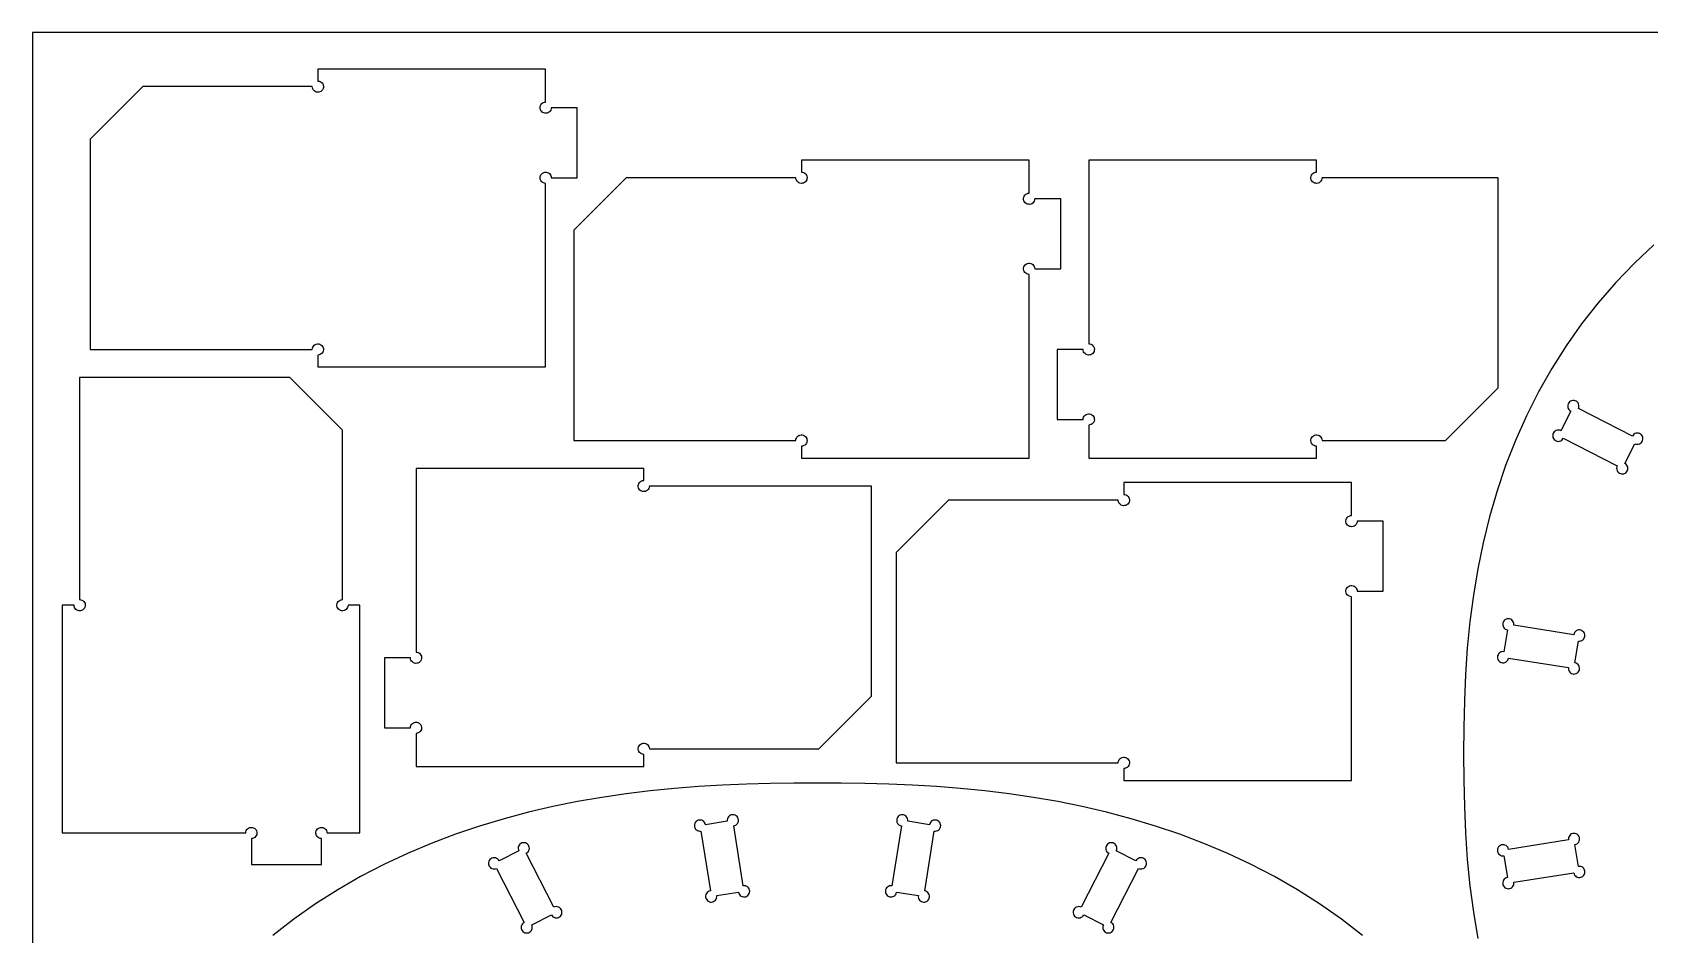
# Model space of a CAD drawing. Extents: x 0 to 2440, y -2940 to 1220.
# Drawn here: x 0 to 923, y -765 to -250 of the extents above; entities that cross this region are included whole.
import ezdxf

# ---------------------------------------------------------------- set-up
doc = ezdxf.new("R2010")
doc.units = 0
doc.layers.add('CUT', color=1, linetype='Continuous')
doc.layers.add('REFERENCE-SHEET', color=8, linetype='Continuous')

msp = doc.modelspace()

# ---------------------------------------------------------------- linework, layer by layer
at = {"layer": 'CUT'}
for points in [[(293, -441), (293, -336.2), (292.32, -336.13), (291.67, -335.91), (291.08, -335.56), (290.58, -335.1), (290.19, -334.53), (289.93, -333.9), (289.81, -333.23), (289.83, -332.54), (290, -331.88), (290.31, -331.27), (290.74, -330.74), (291.27, -330.31), (291.88, -330), (292.54, -329.83), (293.23, -329.81), (293.9, -329.93), (294.53, -330.19), (295.1, -330.58), (295.56, -331.08), (295.91, -331.67), (296.13, -332.32), (296.2, -333), (311, -333), (311, -293), (296.2, -293), (296.13, -293.68), (295.91, -294.33), (295.56, -294.92), (295.1, -295.42), (294.53, -295.81), (293.9, -296.07), (293.23, -296.19), (292.54, -296.17), (291.88, -296), (291.27, -295.69), (290.74, -295.26), (290.31, -294.73), (290, -294.12), (289.83, -293.46), (289.81, -292.77), (289.93, -292.1), (290.19, -291.47), (290.58, -290.9), (291.08, -290.44), (291.67, -290.09), (292.32, -289.87), (293, -289.8), (293, -271), (163, -271), (163, -277.8), (163.68, -277.87), (164.33, -278.09), (164.92, -278.44), (165.42, -278.9), (165.81, -279.47), (166.07, -280.1), (166.19, -280.77), (166.17, -281.46), (166, -282.12), (165.69, -282.73), (165.26, -283.26), (164.73, -283.69), (164.12, -284), (163.46, -284.17), (162.77, -284.19), (162.1, -284.07), (161.47, -283.81), (160.9, -283.42), (160.44, -282.92), (160.09, -282.33), (159.87, -281.68), (159.8, -281), (63, -281), (33, -311), (33, -431), (159.8, -431), (159.87, -430.32), (160.09, -429.67), (160.44, -429.08), (160.9, -428.58), (161.47, -428.19), (162.1, -427.93), (162.77, -427.81), (163.46, -427.83), (164.12, -428), (164.73, -428.31), (165.26, -428.74), (165.69, -429.27), (166, -429.88), (166.17, -430.54), (166.19, -431.23), (166.07, -431.9), (165.81, -432.53), (165.42, -433.1), (164.92, -433.56), (164.33, -433.91), (163.68, -434.13), (163, -434.2), (163, -441)], [(569, -493), (569, -388.2), (568.32, -388.13), (567.67, -387.91), (567.08, -387.56), (566.58, -387.1), (566.19, -386.53), (565.93, -385.9), (565.81, -385.23), (565.83, -384.54), (566, -383.88), (566.31, -383.27), (566.74, -382.74), (567.27, -382.31), (567.88, -382), (568.54, -381.83), (569.23, -381.81), (569.9, -381.93), (570.53, -382.19), (571.1, -382.58), (571.56, -383.08), (571.91, -383.67), (572.13, -384.32), (572.2, -385), (587, -385), (587, -345), (572.2, -345), (572.13, -345.68), (571.91, -346.33), (571.56, -346.92), (571.1, -347.42), (570.53, -347.81), (569.9, -348.07), (569.23, -348.19), (568.54, -348.17), (567.88, -348), (567.27, -347.69), (566.74, -347.26), (566.31, -346.73), (566, -346.12), (565.83, -345.46), (565.81, -344.77), (565.93, -344.1), (566.19, -343.47), (566.58, -342.9), (567.08, -342.44), (567.67, -342.09), (568.32, -341.87), (569, -341.8), (569, -323), (439, -323), (439, -329.8), (439.68, -329.87), (440.33, -330.09), (440.92, -330.44), (441.42, -330.9), (441.81, -331.47), (442.07, -332.1), (442.19, -332.77), (442.17, -333.46), (442, -334.12), (441.69, -334.73), (441.26, -335.26), (440.73, -335.69), (440.12, -336), (439.46, -336.17), (438.77, -336.19), (438.1, -336.07), (437.47, -335.81), (436.9, -335.42), (436.44, -334.92), (436.09, -334.33), (435.87, -333.68), (435.8, -333), (339, -333), (309, -363), (309, -483), (435.8, -483), (435.87, -482.32), (436.09, -481.67), (436.44, -481.08), (436.9, -480.58), (437.47, -480.19), (438.1, -479.93), (438.77, -479.81), (439.46, -479.83), (440.12, -480), (440.73, -480.31), (441.26, -480.74), (441.69, -481.27), (442, -481.88), (442.17, -482.54), (442.19, -483.23), (442.07, -483.9), (441.81, -484.53), (441.42, -485.1), (440.92, -485.56), (440.33, -485.91), (439.68, -486.13), (439, -486.2), (439, -493)], [(603, -323), (603, -427.8), (603.68, -427.87), (604.33, -428.09), (604.92, -428.44), (605.42, -428.9), (605.81, -429.47), (606.07, -430.1), (606.19, -430.77), (606.17, -431.46), (606, -432.12), (605.69, -432.73), (605.26, -433.26), (604.73, -433.69), (604.12, -434), (603.46, -434.17), (602.77, -434.19), (602.1, -434.07), (601.47, -433.81), (600.9, -433.42), (600.44, -432.92), (600.09, -432.33), (599.87, -431.68), (599.8, -431), (585, -431), (585, -471), (599.8, -471), (599.87, -470.32), (600.09, -469.67), (600.44, -469.08), (600.9, -468.58), (601.47, -468.19), (602.1, -467.93), (602.77, -467.81), (603.46, -467.83), (604.12, -468), (604.73, -468.31), (605.26, -468.74), (605.69, -469.27), (606, -469.88), (606.17, -470.54), (606.19, -471.23), (606.07, -471.9), (605.81, -472.53), (605.42, -473.1), (604.92, -473.56), (604.33, -473.91), (603.68, -474.13), (603, -474.2), (603, -493), (733, -493), (733, -486.2), (732.32, -486.13), (731.67, -485.91), (731.08, -485.56), (730.58, -485.1), (730.19, -484.53), (729.93, -483.9), (729.81, -483.23), (729.83, -482.54), (730, -481.88), (730.31, -481.27), (730.74, -480.74), (731.27, -480.31), (731.88, -480), (732.54, -479.83), (733.23, -479.81), (733.9, -479.93), (734.53, -480.19), (735.1, -480.58), (735.56, -481.08), (735.91, -481.67), (736.13, -482.32), (736.2, -483), (806.64, -483), (836.64, -453), (836.64, -333), (736.2, -333), (736.13, -333.68), (735.91, -334.33), (735.56, -334.92), (735.1, -335.42), (734.53, -335.81), (733.9, -336.07), (733.23, -336.19), (732.54, -336.17), (731.88, -336), (731.27, -335.69), (730.74, -335.26), (730.31, -334.73), (730, -334.12), (729.83, -333.46), (729.81, -332.77), (729.93, -332.1), (730.19, -331.47), (730.58, -330.9), (731.08, -330.44), (731.67, -330.09), (732.32, -329.87), (733, -329.8), (733, -323)], [(17, -707), (121.8, -707), (121.87, -706.32), (122.09, -705.67), (122.44, -705.08), (122.9, -704.58), (123.47, -704.19), (124.1, -703.93), (124.77, -703.81), (125.46, -703.83), (126.12, -704), (126.73, -704.31), (127.26, -704.74), (127.69, -705.27), (128, -705.88), (128.17, -706.54), (128.19, -707.23), (128.07, -707.9), (127.81, -708.53), (127.42, -709.1), (126.92, -709.56), (126.33, -709.91), (125.68, -710.13), (125, -710.2), (125, -725), (165, -725), (165, -710.2), (164.32, -710.13), (163.67, -709.91), (163.08, -709.56), (162.58, -709.1), (162.19, -708.53), (161.93, -707.9), (161.81, -707.23), (161.83, -706.54), (162, -705.88), (162.31, -705.27), (162.74, -704.74), (163.27, -704.31), (163.88, -704), (164.54, -703.83), (165.23, -703.81), (165.9, -703.93), (166.53, -704.19), (167.1, -704.58), (167.56, -705.08), (167.91, -705.67), (168.13, -706.32), (168.2, -707), (187, -707), (187, -577), (180.2, -577), (180.13, -577.68), (179.91, -578.33), (179.56, -578.92), (179.1, -579.42), (178.53, -579.81), (177.9, -580.07), (177.23, -580.19), (176.54, -580.17), (175.88, -580), (175.27, -579.69), (174.74, -579.26), (174.31, -578.73), (174, -578.12), (173.83, -577.46), (173.81, -576.77), (173.93, -576.1), (174.19, -575.47), (174.58, -574.9), (175.08, -574.44), (175.67, -574.09), (176.32, -573.87), (177, -573.8), (177, -477), (147, -447), (27, -447), (27, -573.8), (27.68, -573.87), (28.33, -574.09), (28.92, -574.44), (29.42, -574.9), (29.81, -575.47), (30.07, -576.1), (30.19, -576.77), (30.17, -577.46), (30, -578.12), (29.69, -578.73), (29.26, -579.26), (28.73, -579.69), (28.12, -580), (27.46, -580.17), (26.77, -580.19), (26.1, -580.07), (25.47, -579.81), (24.9, -579.42), (24.44, -578.92), (24.09, -578.33), (23.87, -577.68), (23.8, -577), (17, -577)], [(914.7, -484.8), (915.34, -485.05), (916.02, -485.15), (916.7, -485.11), (917.36, -484.92), (917.96, -484.59), (918.48, -484.15), (918.9, -483.61), (919.18, -482.99), (919.33, -482.32), (919.34, -481.63), (919.2, -480.96), (918.92, -480.34), (918.51, -479.79), (918, -479.34), (917.4, -479.01), (916.75, -478.81), (916.06, -478.75), (915.39, -478.85), (914.74, -479.08), (914.17, -479.45), (913.68, -479.93), (913.3, -480.5), (882.48, -464.79), (882.72, -464.15), (882.82, -463.48), (882.78, -462.79), (882.59, -462.14), (882.27, -461.53), (881.82, -461.01), (881.28, -460.6), (880.66, -460.31), (879.99, -460.16), (879.31, -460.16), (878.64, -460.3), (878.01, -460.58), (877.46, -460.98), (877.01, -461.5), (876.68, -462.09), (876.48, -462.75), (876.43, -463.43), (876.52, -464.11), (876.75, -464.75), (877.12, -465.33), (877.6, -465.82), (878.17, -466.19), (872.45, -477.42), (871.81, -477.17), (871.14, -477.07), (870.45, -477.12), (869.8, -477.3), (869.19, -477.63), (868.67, -478.07), (868.26, -478.62), (867.97, -479.24), (867.82, -479.9), (867.81, -480.59), (867.96, -481.26), (868.24, -481.88), (868.64, -482.43), (869.15, -482.88), (869.75, -483.22), (870.41, -483.41), (871.09, -483.47), (871.77, -483.37), (872.41, -483.14), (872.99, -482.77), (873.48, -482.29), (873.85, -481.72), (904.68, -497.43), (904.44, -498.07), (904.33, -498.75), (904.38, -499.43), (904.56, -500.09), (904.89, -500.69), (905.33, -501.21), (905.88, -501.62), (906.5, -501.91), (907.17, -502.06), (907.85, -502.07), (908.52, -501.93), (909.14, -501.65), (909.69, -501.24), (910.15, -500.73), (910.48, -500.13), (910.67, -499.47), (910.73, -498.79), (910.64, -498.11), (910.4, -497.47), (910.04, -496.89), (909.56, -496.4), (908.98, -496.03)], [(219, -499), (219, -603.8), (219.68, -603.87), (220.33, -604.09), (220.92, -604.44), (221.42, -604.9), (221.81, -605.47), (222.07, -606.1), (222.19, -606.77), (222.17, -607.46), (222, -608.12), (221.69, -608.73), (221.26, -609.26), (220.73, -609.69), (220.12, -610), (219.46, -610.17), (218.77, -610.19), (218.1, -610.07), (217.47, -609.81), (216.9, -609.42), (216.44, -608.92), (216.09, -608.33), (215.87, -607.68), (215.8, -607), (201, -607), (201, -647), (215.8, -647), (215.87, -646.32), (216.09, -645.67), (216.44, -645.08), (216.9, -644.58), (217.47, -644.19), (218.1, -643.93), (218.77, -643.81), (219.46, -643.83), (220.12, -644), (220.73, -644.31), (221.26, -644.74), (221.69, -645.27), (222, -645.88), (222.17, -646.54), (222.19, -647.23), (222.07, -647.9), (221.81, -648.53), (221.42, -649.1), (220.92, -649.56), (220.33, -649.91), (219.68, -650.13), (219, -650.2), (219, -669), (349, -669), (349, -662.2), (348.32, -662.13), (347.67, -661.91), (347.08, -661.56), (346.58, -661.1), (346.19, -660.53), (345.93, -659.9), (345.81, -659.23), (345.83, -658.54), (346, -657.88), (346.31, -657.27), (346.74, -656.74), (347.27, -656.31), (347.88, -656), (348.54, -655.83), (349.23, -655.81), (349.9, -655.93), (350.53, -656.19), (351.1, -656.58), (351.56, -657.08), (351.91, -657.67), (352.13, -658.32), (352.2, -659), (449, -659), (479, -629), (479, -509), (352.2, -509), (352.13, -509.68), (351.91, -510.33), (351.56, -510.92), (351.1, -511.42), (350.53, -511.81), (349.9, -512.07), (349.23, -512.19), (348.54, -512.17), (347.88, -512), (347.27, -511.69), (346.74, -511.26), (346.31, -510.73), (346, -510.12), (345.83, -509.46), (345.81, -508.77), (345.93, -508.1), (346.19, -507.47), (346.58, -506.9), (347.08, -506.44), (347.67, -506.09), (348.32, -505.87), (349, -505.8), (349, -499)], [(753, -677), (753, -572.2), (752.32, -572.13), (751.67, -571.91), (751.08, -571.56), (750.58, -571.1), (750.19, -570.53), (749.93, -569.9), (749.81, -569.23), (749.83, -568.54), (750, -567.88), (750.31, -567.27), (750.74, -566.74), (751.27, -566.31), (751.88, -566), (752.54, -565.83), (753.23, -565.81), (753.9, -565.93), (754.53, -566.19), (755.1, -566.58), (755.56, -567.08), (755.91, -567.67), (756.13, -568.32), (756.2, -569), (771, -569), (771, -529), (756.2, -529), (756.13, -529.68), (755.91, -530.33), (755.56, -530.92), (755.1, -531.42), (754.53, -531.81), (753.9, -532.07), (753.23, -532.19), (752.54, -532.17), (751.88, -532), (751.27, -531.69), (750.74, -531.26), (750.31, -530.73), (750, -530.12), (749.83, -529.46), (749.81, -528.77), (749.93, -528.1), (750.19, -527.47), (750.58, -526.9), (751.08, -526.44), (751.67, -526.09), (752.32, -525.87), (753, -525.8), (753, -507), (623, -507), (623, -513.8), (623.68, -513.87), (624.33, -514.09), (624.92, -514.44), (625.42, -514.9), (625.81, -515.47), (626.07, -516.1), (626.19, -516.77), (626.17, -517.46), (626, -518.12), (625.69, -518.73), (625.26, -519.26), (624.73, -519.69), (624.12, -520), (623.46, -520.17), (622.77, -520.19), (622.1, -520.07), (621.47, -519.81), (620.9, -519.42), (620.44, -518.92), (620.09, -518.33), (619.87, -517.68), (619.8, -517), (523, -517), (493, -547), (493, -667), (619.8, -667), (619.87, -666.32), (620.09, -665.67), (620.44, -665.08), (620.9, -664.58), (621.47, -664.19), (622.1, -663.93), (622.77, -663.81), (623.46, -663.83), (624.12, -664), (624.73, -664.31), (625.26, -664.74), (625.69, -665.27), (626, -665.88), (626.17, -666.54), (626.19, -667.23), (626.07, -667.9), (625.81, -668.53), (625.42, -669.1), (624.92, -669.56), (624.33, -669.91), (623.68, -670.13), (623, -670.2), (623, -677)], [(882.48, -597.5), (883.16, -597.53), (883.84, -597.42), (884.47, -597.17), (885.04, -596.78), (885.51, -596.29), (885.87, -595.71), (886.1, -595.06), (886.18, -594.38), (886.11, -593.7), (885.91, -593.05), (885.57, -592.46), (885.11, -591.95), (884.55, -591.55), (883.92, -591.28), (883.25, -591.15), (882.57, -591.16), (881.9, -591.32), (881.29, -591.62), (880.75, -592.04), (880.31, -592.57), (880, -593.18), (879.82, -593.84), (845.64, -588.42), (845.68, -587.74), (845.57, -587.06), (845.31, -586.43), (844.93, -585.86), (844.44, -585.39), (843.85, -585.03), (843.21, -584.81), (842.53, -584.72), (841.85, -584.79), (841.2, -584.99), (840.6, -585.33), (840.1, -585.79), (839.7, -586.35), (839.43, -586.98), (839.3, -587.65), (839.31, -588.33), (839.47, -589), (839.77, -589.61), (840.19, -590.15), (840.72, -590.59), (841.32, -590.9), (841.98, -591.08), (840.01, -603.53), (839.33, -603.49), (838.65, -603.61), (838.02, -603.86), (837.45, -604.24), (836.98, -604.73), (836.62, -605.32), (836.39, -605.96), (836.31, -606.64), (836.37, -607.32), (836.58, -607.98), (836.92, -608.57), (837.38, -609.08), (837.94, -609.47), (838.57, -609.75), (839.24, -609.88), (839.92, -609.86), (840.59, -609.7), (841.2, -609.4), (841.74, -608.98), (842.18, -608.46), (842.49, -607.85), (842.67, -607.19), (876.85, -612.6), (876.81, -613.28), (876.92, -613.96), (877.18, -614.6), (877.56, -615.16), (878.05, -615.64), (878.64, -615.99), (879.28, -616.22), (879.96, -616.3), (880.64, -616.24), (881.29, -616.03), (881.89, -615.69), (882.39, -615.23), (882.79, -614.68), (883.06, -614.05), (883.19, -613.38), (883.18, -612.69), (883.02, -612.03), (882.72, -611.41), (882.3, -610.87), (881.77, -610.44), (881.17, -610.12), (880.51, -609.94)], [(403.11, -740.83), (403.29, -741.49), (403.6, -742.1), (404.04, -742.63), (404.58, -743.05), (405.19, -743.34), (405.86, -743.5), (406.54, -743.52), (407.21, -743.39), (407.84, -743.12), (408.4, -742.72), (408.86, -742.21), (409.2, -741.62), (409.41, -740.97), (409.47, -740.28), (409.39, -739.61), (409.16, -738.96), (408.8, -738.38), (408.33, -737.88), (407.76, -737.5), (407.13, -737.25), (406.45, -737.14), (405.77, -737.17), (400.36, -703), (401.02, -702.82), (401.62, -702.5), (402.15, -702.07), (402.57, -701.53), (402.87, -700.91), (403.03, -700.25), (403.04, -699.56), (402.91, -698.89), (402.64, -698.26), (402.24, -697.71), (401.74, -697.25), (401.14, -696.91), (400.49, -696.7), (399.81, -696.64), (399.13, -696.72), (398.48, -696.94), (397.9, -697.3), (397.41, -697.77), (397.03, -698.34), (396.77, -698.98), (396.66, -699.65), (396.69, -700.34), (384.25, -702.31), (384.07, -701.65), (383.76, -701.04), (383.32, -700.51), (382.78, -700.09), (382.16, -699.79), (381.5, -699.63), (380.82, -699.62), (380.14, -699.75), (379.52, -700.02), (378.96, -700.42), (378.5, -700.93), (378.16, -701.52), (377.95, -702.17), (377.89, -702.85), (377.97, -703.53), (378.2, -704.18), (378.56, -704.76), (379.03, -705.26), (379.6, -705.64), (380.23, -705.89), (380.91, -706), (381.59, -705.97), (387, -740.14), (386.34, -740.32), (385.73, -740.64), (385.21, -741.07), (384.79, -741.61), (384.49, -742.23), (384.33, -742.89), (384.31, -743.58), (384.45, -744.25), (384.72, -744.88), (385.11, -745.43), (385.62, -745.89), (386.22, -746.23), (386.87, -746.44), (387.55, -746.5), (388.23, -746.42), (388.87, -746.19), (389.46, -745.84), (389.95, -745.36), (390.33, -744.8), (390.59, -744.16), (390.7, -743.49), (390.66, -742.8)], [(505.74, -742.8), (505.7, -743.49), (505.81, -744.16), (506.07, -744.8), (506.45, -745.36), (506.94, -745.84), (507.53, -746.19), (508.17, -746.42), (508.85, -746.5), (509.53, -746.44), (510.18, -746.23), (510.78, -745.89), (511.29, -745.43), (511.68, -744.88), (511.95, -744.25), (512.09, -743.58), (512.07, -742.89), (511.91, -742.23), (511.61, -741.61), (511.19, -741.07), (510.67, -740.64), (510.06, -740.32), (509.4, -740.14), (514.81, -705.97), (515.49, -706), (516.17, -705.89), (516.8, -705.64), (517.37, -705.26), (517.84, -704.76), (518.2, -704.18), (518.43, -703.53), (518.51, -702.85), (518.45, -702.17), (518.24, -701.52), (517.9, -700.93), (517.44, -700.42), (516.88, -700.02), (516.26, -699.75), (515.58, -699.62), (514.9, -699.63), (514.24, -699.79), (513.62, -700.09), (513.08, -700.51), (512.64, -701.04), (512.33, -701.65), (512.15, -702.31), (499.71, -700.34), (499.74, -699.65), (499.63, -698.98), (499.37, -698.34), (498.99, -697.77), (498.5, -697.3), (497.92, -696.94), (497.27, -696.72), (496.59, -696.64), (495.91, -696.7), (495.26, -696.91), (494.66, -697.25), (494.16, -697.71), (493.76, -698.26), (493.49, -698.89), (493.36, -699.56), (493.37, -700.25), (493.53, -700.91), (493.83, -701.53), (494.25, -702.07), (494.78, -702.5), (495.38, -702.82), (496.04, -703), (490.63, -737.17), (489.95, -737.14), (489.27, -737.25), (488.64, -737.5), (488.07, -737.88), (487.6, -738.38), (487.24, -738.96), (487.01, -739.61), (486.93, -740.28), (486.99, -740.97), (487.2, -741.62), (487.54, -742.21), (488, -742.72), (488.56, -743.12), (489.19, -743.39), (489.86, -743.52), (490.54, -743.5), (491.21, -743.34), (491.82, -743.05), (492.36, -742.63), (492.8, -742.1), (493.11, -741.49), (493.29, -740.83)], [(880.51, -713.66), (881.17, -713.48), (881.77, -713.16), (882.3, -712.73), (882.72, -712.19), (883.02, -711.57), (883.18, -710.91), (883.19, -710.22), (883.06, -709.55), (882.79, -708.92), (882.39, -708.37), (881.89, -707.91), (881.29, -707.57), (880.64, -707.36), (879.96, -707.3), (879.28, -707.38), (878.64, -707.61), (878.05, -707.96), (877.56, -708.44), (877.18, -709), (876.92, -709.64), (876.81, -710.32), (876.85, -711), (842.67, -716.41), (842.49, -715.75), (842.18, -715.14), (841.74, -714.62), (841.2, -714.2), (840.59, -713.9), (839.92, -713.74), (839.24, -713.72), (838.57, -713.85), (837.94, -714.13), (837.38, -714.52), (836.92, -715.03), (836.58, -715.62), (836.37, -716.28), (836.31, -716.96), (836.39, -717.64), (836.62, -718.28), (836.98, -718.87), (837.45, -719.36), (838.02, -719.74), (838.65, -719.99), (839.33, -720.11), (840.01, -720.07), (841.98, -732.52), (841.32, -732.7), (840.72, -733.01), (840.19, -733.45), (839.77, -733.99), (839.47, -734.6), (839.31, -735.27), (839.3, -735.95), (839.43, -736.62), (839.7, -737.25), (840.1, -737.81), (840.6, -738.27), (841.2, -738.61), (841.85, -738.81), (842.53, -738.88), (843.21, -738.79), (843.85, -738.57), (844.44, -738.21), (844.93, -737.74), (845.31, -737.17), (845.57, -736.54), (845.68, -735.86), (845.64, -735.18), (879.82, -729.76), (880, -730.42), (880.31, -731.03), (880.75, -731.56), (881.29, -731.98), (881.9, -732.28), (882.57, -732.44), (883.25, -732.45), (883.92, -732.32), (884.55, -732.05), (885.11, -731.65), (885.57, -731.14), (885.91, -730.55), (886.11, -729.9), (886.18, -729.22), (886.1, -728.54), (885.87, -727.89), (885.51, -727.31), (885.04, -726.82), (884.47, -726.43), (883.84, -726.18), (883.16, -726.07), (882.48, -726.1)], [(296.27, -753.74), (296.64, -754.32), (297.13, -754.8), (297.71, -755.16), (298.35, -755.4), (299.03, -755.49), (299.71, -755.44), (300.37, -755.24), (300.96, -754.91), (301.48, -754.45), (301.88, -753.9), (302.16, -753.28), (302.31, -752.61), (302.3, -751.93), (302.15, -751.26), (301.86, -750.64), (301.45, -750.09), (300.93, -749.65), (300.32, -749.33), (299.67, -749.14), (298.98, -749.09), (298.31, -749.2), (297.67, -749.44), (281.96, -718.61), (282.53, -718.24), (283.01, -717.75), (283.38, -717.17), (283.61, -716.53), (283.71, -715.85), (283.65, -715.17), (283.46, -714.51), (283.12, -713.92), (282.67, -713.4), (282.12, -713), (281.5, -712.72), (280.83, -712.58), (280.14, -712.58), (279.48, -712.73), (278.85, -713.02), (278.31, -713.43), (277.87, -713.95), (277.54, -714.56), (277.35, -715.21), (277.31, -715.9), (277.41, -716.57), (277.66, -717.21), (266.43, -722.93), (266.06, -722.36), (265.57, -721.88), (264.99, -721.51), (264.35, -721.28), (263.67, -721.19), (262.99, -721.24), (262.33, -721.44), (261.73, -721.77), (261.22, -722.22), (260.81, -722.77), (260.53, -723.4), (260.39, -724.07), (260.4, -724.75), (260.55, -725.42), (260.84, -726.04), (261.25, -726.58), (261.77, -727.03), (262.37, -727.35), (263.03, -727.54), (263.72, -727.58), (264.39, -727.48), (265.03, -727.24), (280.74, -758.07), (280.17, -758.44), (279.69, -758.93), (279.32, -759.5), (279.09, -760.15), (278.99, -760.83), (279.05, -761.51), (279.24, -762.16), (279.58, -762.76), (280.03, -763.27), (280.58, -763.68), (281.2, -763.96), (281.87, -764.1), (282.56, -764.1), (283.22, -763.95), (283.84, -763.66), (284.39, -763.24), (284.83, -762.72), (285.16, -762.12), (285.35, -761.46), (285.39, -760.78), (285.29, -760.1), (285.04, -759.46)], [(611.36, -759.46), (611.11, -760.1), (611.01, -760.78), (611.05, -761.46), (611.24, -762.12), (611.57, -762.72), (612.01, -763.24), (612.56, -763.66), (613.18, -763.95), (613.84, -764.1), (614.53, -764.1), (615.2, -763.96), (615.82, -763.68), (616.37, -763.27), (616.82, -762.76), (617.16, -762.16), (617.35, -761.51), (617.41, -760.83), (617.31, -760.15), (617.08, -759.5), (616.71, -758.93), (616.23, -758.44), (615.66, -758.07), (631.37, -727.24), (632.01, -727.48), (632.68, -727.58), (633.37, -727.54), (634.03, -727.35), (634.63, -727.03), (635.15, -726.58), (635.56, -726.04), (635.85, -725.42), (636, -724.75), (636.01, -724.07), (635.87, -723.4), (635.59, -722.77), (635.18, -722.22), (634.67, -721.77), (634.07, -721.44), (633.41, -721.24), (632.73, -721.19), (632.05, -721.28), (631.41, -721.51), (630.83, -721.88), (630.34, -722.36), (629.97, -722.93), (618.74, -717.21), (618.99, -716.57), (619.09, -715.9), (619.05, -715.21), (618.86, -714.56), (618.53, -713.95), (618.09, -713.43), (617.55, -713.02), (616.92, -712.73), (616.26, -712.58), (615.57, -712.58), (614.9, -712.72), (614.28, -713), (613.73, -713.4), (613.28, -713.92), (612.94, -714.51), (612.75, -715.17), (612.69, -715.85), (612.79, -716.53), (613.02, -717.17), (613.39, -717.75), (613.87, -718.24), (614.44, -718.61), (598.73, -749.44), (598.09, -749.2), (597.42, -749.09), (596.73, -749.14), (596.08, -749.33), (595.47, -749.65), (594.95, -750.09), (594.54, -750.64), (594.25, -751.26), (594.1, -751.93), (594.09, -752.61), (594.24, -753.28), (594.52, -753.9), (594.92, -754.45), (595.44, -754.91), (596.03, -755.24), (596.69, -755.44), (597.37, -755.49), (598.05, -755.4), (598.69, -755.16), (599.27, -754.8), (599.76, -754.32), (600.13, -753.74)]]:
    msp.add_lwpolyline(points, close=True, dxfattribs=at)
for points in [[(925.6, -371.33), (914.49, -381.78), (903.88, -392.79), (893.82, -404.33), (884.35, -416.38), (875.49, -428.91), (867.27, -441.87), (859.69, -455.23), (852.78, -468.94), (846.54, -482.97), (840.96, -497.27), (836.04, -511.79), (831.76, -526.49), (828.1, -541.34), (825.03, -556.29), (822.53, -571.32), (820.56, -586.4), (819.08, -601.49), (818.04, -616.59), (817.39, -631.67), (817.07, -646.74), (817, -661.8), (817.07, -676.86), (817.39, -691.93), (818.04, -707.01), (819.08, -722.11), (820.56, -737.2), (822.53, -752.28), (825.03, -767.31)], [(759.21, -765.46), (747.19, -756.18), (734.8, -747.5), (722.07, -739.42), (709.05, -731.93), (695.78, -725.03), (682.31, -718.72), (668.68, -712.96), (654.92, -707.75), (641.07, -703.07), (627.16, -698.89), (613.21, -695.18), (599.25, -691.93), (585.3, -689.11), (571.38, -686.69), (557.49, -684.65), (543.65, -682.96), (529.87, -681.59), (516.14, -680.52), (502.46, -679.72), (488.84, -679.16), (475.26, -678.81), (461.72, -678.64), (448.2, -678.6), (434.68, -678.64), (421.14, -678.81), (407.56, -679.16), (393.94, -679.72), (380.26, -680.52), (366.53, -681.59), (352.75, -682.96), (338.91, -684.65), (325.02, -686.69), (311.1, -689.11), (297.15, -691.93), (283.19, -695.18), (269.24, -698.89), (255.33, -703.07), (241.48, -707.75), (227.72, -712.96), (214.09, -718.72), (200.62, -725.03), (187.35, -731.93), (174.33, -739.42), (161.6, -747.5), (149.21, -756.18), (137.19, -765.46)]]:
    msp.add_lwpolyline(points, dxfattribs=at)
at = {"layer": 'REFERENCE-SHEET'}
msp.add_lwpolyline([(0, -1470), (2440, -1470), (2440, -250), (0, -250)], close=True, dxfattribs=at)

doc.saveas('drawing.dxf')
